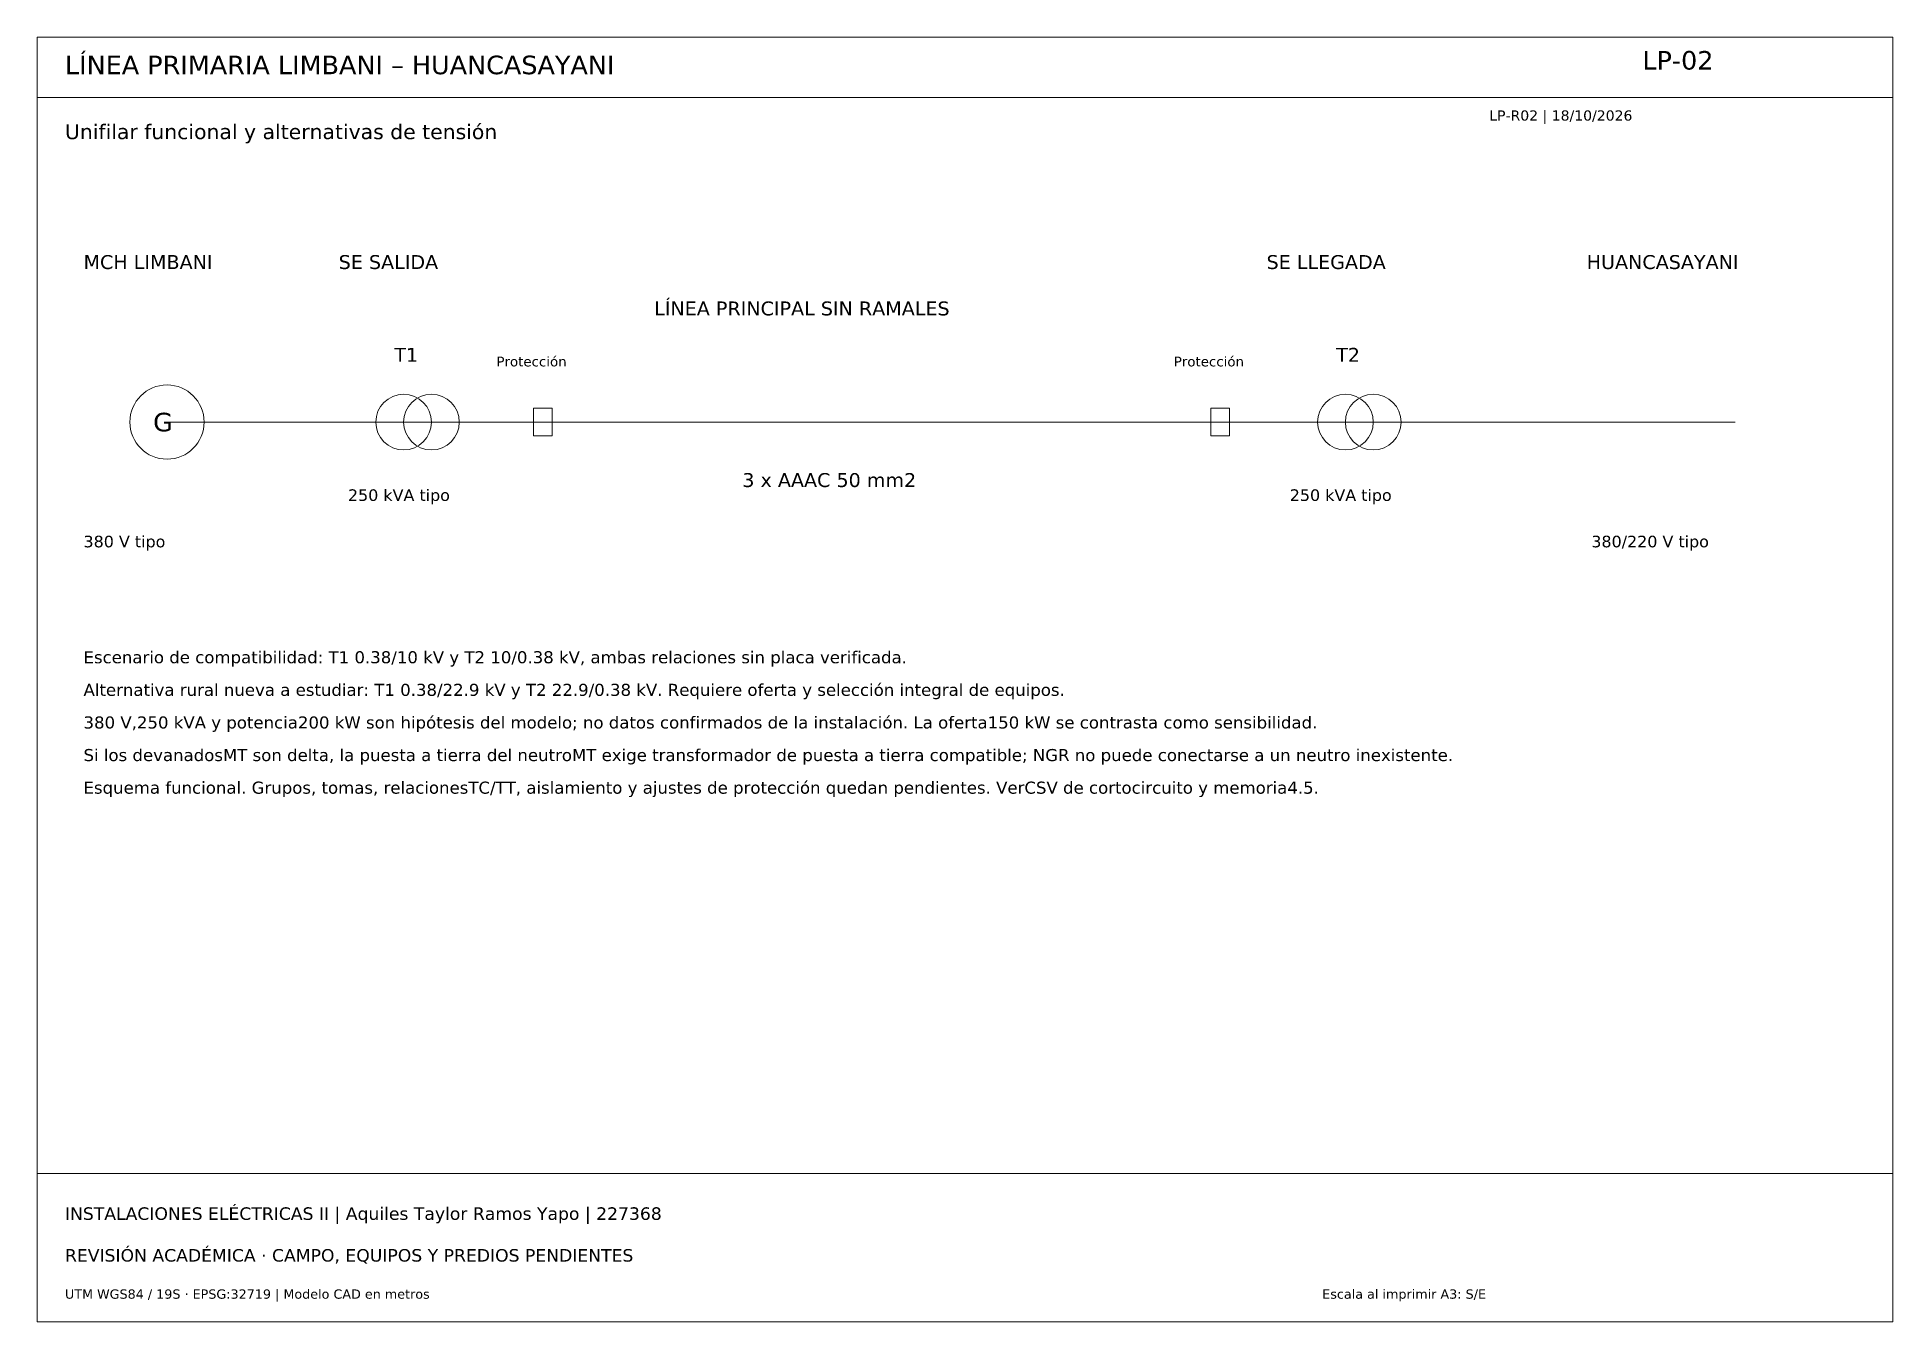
# Paper-space layout 'LP-02' of a CAD drawing. Header units: metres, sheet in millimetres. Extents: x 10 to 410, y 10 to 287.
import ezdxf

# ---------------------------------------------------------------- set-up
doc = ezdxf.new("R2010")
doc.units = ezdxf.units.M
for name, color, linetype, lineweight, true_color in [('ALERTA', 7, 'Continuous', 13, 0xc56b20), ('EJE', 7, 'Continuous', 18, 0x087f8c), ('MARCO', 7, 'Continuous', 13, 0x163b55), ('POSTES', 7, 'Continuous', 13, 0x244c65), ('TEXTO', 7, 'Continuous', 13, 0x163b55)]:
    doc.layers.add(name, color=color, linetype=linetype, lineweight=lineweight, true_color=true_color)
doc.styles.add('LP-TEXTO', font='DejaVuSans.ttf')

psp = doc.layouts.new('LP-02')

# ---------------------------------------------------------------- linework, layer by layer
at = {"layer": 'EJE'}
psp.add_lwpolyline([(38, 204), (376, 204)], dxfattribs=at)
at = {"layer": 'MARCO'}
psp.add_lwpolyline([(10, 10), (410, 10), (410, 287), (10, 287)], close=True, dxfattribs=at)
for points in [[(10, 274), (410, 274)], [(10, 42), (410, 42)]]:
    psp.add_lwpolyline(points, dxfattribs=at)
at = {"layer": 'POSTES'}
for points in [[(117, 201), (121, 201), (121, 207), (117, 207)], [(263, 201), (267, 201), (267, 207), (263, 207)]]:
    psp.add_lwpolyline(points, close=True, dxfattribs=at)
for centre, radius in [((38, 204), 8), ((89, 204), 6), ((95, 204), 6), ((292, 204), 6), ((298, 204), 6)]:
    psp.add_circle(centre, radius, dxfattribs=at)

# ---------------------------------------------------------------- texts
at = {"layer": 'ALERTA', "style": 'LP-TEXTO'}
psp.add_text('REVISIÓN ACADÉMICA · CAMPO, EQUIPOS Y PREDIOS PENDIENTES', height=2.7, dxfattribs=at).set_placement((16, 23))
at = {"layer": 'TEXTO', "style": 'LP-TEXTO'}
for s, height, p in [('LÍNEA PRIMARIA LIMBANI – HUANCASAYANI', 4, (16, 279)), ('LP-02', 4, (356, 280)), ('Unifilar funcional y alternativas de tensión', 3.2, (16, 265)), ('LP-R02 | 18/10/2026', 2.2, (323, 269)), ('MCH LIMBANI', 3, (20, 237)), ('SE SALIDA', 3, (75, 237)), ('SE LLEGADA', 3, (275, 237)), ('HUANCASAYANI', 3, (344, 237)), ('LÍNEA PRINCIPAL SIN RAMALES', 3, (143, 227)), ('T1', 3, (87, 217)), ('T2', 3, (290, 217)), ('Protección', 2.1, (109, 216)), ('Protección', 2.1, (255, 216)), ('G', 4, (35, 202)), ('3 x AAAC 50 mm2', 3, (162, 190)), ('250 kVA tipo', 2.5, (77, 187)), ('250 kVA tipo', 2.5, (280, 187)), ('380 V tipo', 2.5, (20, 177)), ('380/220 V tipo', 2.5, (345, 177)), ('Escenario de compatibilidad: T1 0.38/10 kV y T2 10/0.38 kV, ambas relaciones sin placa verificada.', 2.6, (20, 152)), ('Alternativa rural nueva a estudiar: T1 0.38/22.9 kV y T2 22.9/0.38 kV. Requiere oferta y selección integral de equipos.', 2.6, (20, 144.97)), ('380 V,250 kVA y potencia200 kW son hipótesis del modelo; no datos confirmados de la instalación. La oferta150 kW se contrasta como sensibilidad.', 2.6, (20, 137.94)), ('Si los devanadosMT son delta, la puesta a tierra del neutroMT exige transformador de puesta a tierra compatible; NGR no puede conectarse a un neutro inexistente.', 2.6, (20, 130.91)), ('Esquema funcional. Grupos, tomas, relacionesTC/TT, aislamiento y ajustes de protección quedan pendientes. VerCSV de cortocircuito y memoria4.5.', 2.6, (20, 123.88)), ('INSTALACIONES ELÉCTRICAS II | Aquiles Taylor Ramos Yapo | 227368', 2.7, (16, 32)), ('UTM WGS84 / 19S · EPSG:32719 | Modelo CAD en metros', 2, (16, 15)), ('Escala al imprimir A3: S/E', 2, (287, 15))]:
    psp.add_text(s, height=height, dxfattribs=at).set_placement(p)

doc.saveas('drawing.dxf')
